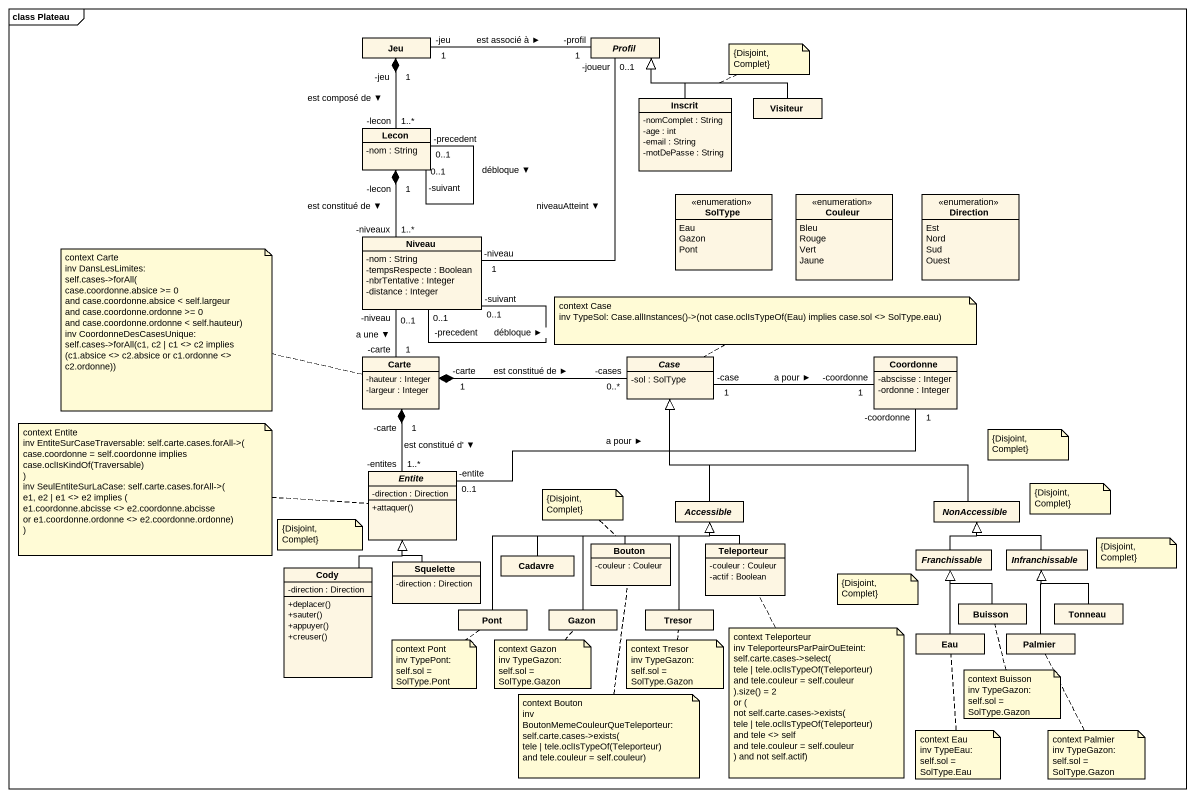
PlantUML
@startuml
mainframe class Plateau
hide circle
hide empty members
skinparam classAttributeIconSize 0
class Jeu
abstract class Profil
class Inscrit {
  -nomComplet : String
  -age : int
  -email : String
  -motDePasse : String
}
class Visiteur
class Lecon {
  -nom : String
}
enum SolType {
  Eau
  Gazon
  Pont
}
enum Couleur {
  Bleu
  Rouge
  Vert
  Jaune
}
enum Direction {
  Est
  Nord
  Sud
  Ouest
}
class Niveau {
  -nom : String
  -tempsRespecte : Boolean
  -nbrTentative : Integer
  -distance : Integer
}
class Carte {
  -hauteur : Integer
  -largeur : Integer
}
abstract class Case {
  -sol : SolType
}
class Coordonne {
  -abscisse : Integer
  -ordonne : Integer
}
abstract class Entite {
  -direction : Direction
  +attaquer()
}
abstract class Accessible
abstract class NonAccessible
class Cody {
  -direction : Direction
  +deplacer()
  +sauter()
  +appuyer()
  +creuser()
}
class Squelette {
  -direction : Direction
}
class Cadavre
class Bouton {
  -couleur : Couleur
}
class Teleporteur {
  -couleur : Couleur
  -actif : Boolean
}
abstract class Franchissable
abstract class Infranchissable
class Buisson
class Tonneau
class Pont
class Gazon
class Tresor
class Eau
class Palmier
Jeu "-jeu\n1" *-- "-lecon\n1..*" Lecon : est composé de ▼
Profil "-profil\n1" -left- "-jeu\n1" Jeu : est associé à ►
Profil "-joueur\n0..1" -- "-niveau\n1" Niveau : niveauAtteint ▼
Inscrit -up-|> Profil
Visiteur -left-|> Profil
Lecon "-suivant\n0..1" -- "-precedent\n0..1" Lecon : débloque ▼
Lecon "-lecon\n1" *-- "-niveaux\n1..*" Niveau : est constitué de ▼
Niveau "-precedent\n0..1" -- "-suivant\n0..1" Niveau : débloque ►
Niveau "-niveau\n0..1" -- "-carte\n1" Carte : a une ▼
Carte "-carte\n1" *-right- "-cases\n0..*" Case : est constitué de ►
Carte "-carte\n1" *-- "-entites\n1..*" Entite : est constitué d' ▼
Case "-case\n1" -right- "-coordonne\n1" Coordonne : a pour ►
Entite "-entite\n0..1" -right- "1\n-coordonne" Coordonne : a pour ►
Accessible -up-|> Case
NonAccessible -left-|> Case
Cody -up-|> Entite
Squelette -up-|> Entite
Cadavre -right-|> Accessible
Bouton -up-|> Accessible
Teleporteur -up-|> Accessible
Franchissable -up-|> NonAccessible
Infranchissable -up-|> NonAccessible
Buisson -up-|> Franchissable
Tonneau -up-|> Infranchissable
Pont -right-|> Accessible
Gazon -up-|> Accessible
Tresor -up-|> Accessible
Eau -up-|> Franchissable
Palmier -up-|> Infranchissable
note right of Profil : {Disjoint, Complet}
note left of Carte
  context Carte
  inv DansLesLimites:
  self.cases->forAll(
  case.coordonne.absice >= 0
  and case.coordonne.absice < self.largeur
  and case.coordonne.ordonne >= 0
  and case.coordonne.ordonne < self.hauteur)
  inv CoordonneDesCasesUnique:
  self.cases->forAll(c1, c2 | c1 <> c2 implies (c1.absice <> c2.absice or c1.ordonne <> c2.ordonne))
end note
note top of Case
  context Case
  inv TypeSol: Case.allInstances()->(not case.oclIsTypeOf(Eau) implies case.sol <> SolType.eau)
end note
note left of Entite
  context Entite
  inv EntiteSurCaseTraversable: self.carte.cases.forAll->(
  case.coordonne = self.coordonne implies
  case.oclIsKindOf(Traversable)
  )
  inv SeulEntiteSurLaCase: self.carte.cases.forAll->(
  e1, e2 | e1 <> e2 implies (
  e1.coordonne.abcisse <> e2.coordonne.abcisse
  or e1.coordonne.ordonne <> e2.coordonne.ordonne)
  )
end note
note as N5
  {Disjoint, Complet}
end note
note left of Accessible : {Disjoint, Complet}
note as N7
  {Disjoint, Complet}
end note
note as N8
  {Disjoint, Complet}
end note
note as N9
  {Disjoint, Complet}
end note
note as N10
  {Disjoint, Complet}
end note
note bottom of Pont
  context Pont
  inv TypePont: self.sol = SolType.Pont
end note
note bottom of Gazon
  context Gazon
  inv TypeGazon: self.sol = SolType.Gazon
end note
note bottom of Tresor
  context Tresor
  inv TypeGazon: self.sol = SolType.Gazon
end note
note bottom of Teleporteur
  context Teleporteur
  inv TeleporteursParPairOuEteint:
  self.carte.cases->select(
  tele | tele.oclIsTypeOf(Teleporteur)
  and tele.couleur = self.couleur
  ).size() = 2
  or (
  not self.carte.cases->exists(
  tele | tele.oclIsTypeOf(Teleporteur)
  and tele <> self
  and tele.couleur = self.couleur
  ) and not self.actif)
end note
note bottom of Buisson
  context Buisson
  inv TypeGazon: self.sol = SolType.Gazon
end note
note bottom of Bouton
  context Bouton
  inv BoutonMemeCouleurQueTeleporteur:
  self.carte.cases->exists(
  tele | tele.oclIsTypeOf(Teleporteur)
  and tele.couleur = self.couleur)
end note
note bottom of Eau
  context Eau
  inv TypeEau: self.sol = SolType.Eau
end note
note bottom of Palmier
  context Palmier
  inv TypeGazon: self.sol = SolType.Gazon
end note
@enduml
